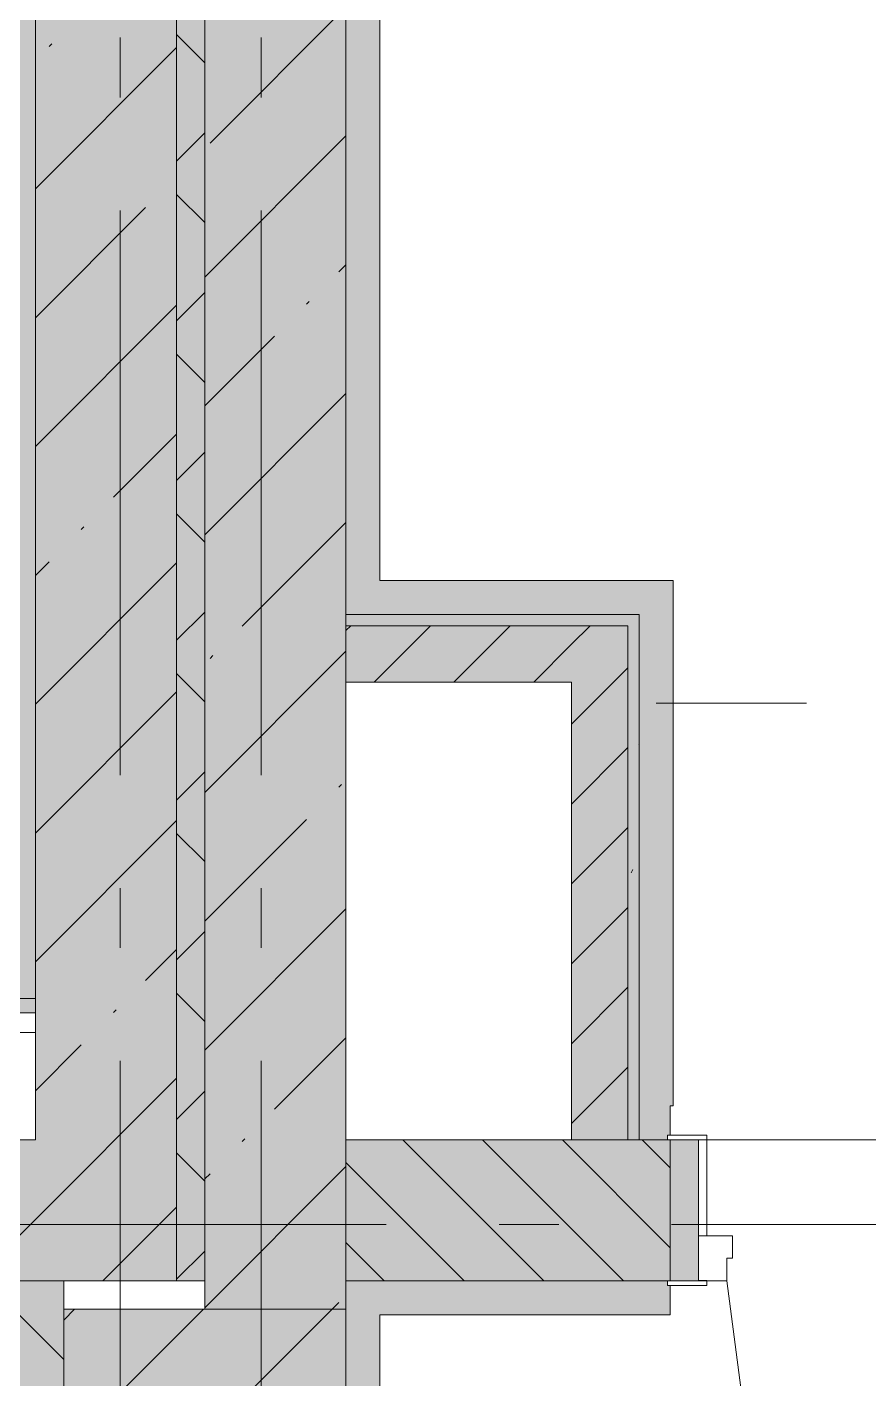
# Model space of a CAD drawing. Header units: millimetres. Extents: x -537608 to 253996, y -217170 to 186033.
# Drawn here: x -291476 to -289984, y 626 to 3019 of the extents above; entities that cross this region are included whole.
import ezdxf

# ---------------------------------------------------------------- set-up
doc = ezdxf.new("R2010")
doc.units = ezdxf.units.MM
doc.layers.add('2) окраска коммуникации', color=152, linetype='Continuous', lineweight=30)
doc.layers.add('PDF _Геометрия', color=7, linetype='Continuous')
doc.layers.add('PDF _Сплошная заливка', color=7, linetype='Continuous', true_color=0xffffff)

msp = doc.modelspace()

# ---------------------------------------------------------------- hatches: boundary and pattern name
at = {"layer": '2) окраска коммуникации'}
h = msp.add_hatch(dxfattribs=at)
h.set_pattern_fill('ANSI31', color=5, scale=222)
h.set_pattern_definition([(45, (-305519.1, -20669.7), (-498.404, 498.404), [])])
edge = h.paths.add_edge_path()
edge.add_spline(control_points=[(-290778.1295, 11066.7373), (-290387.3432, 10570.6496), (-289743.0728, 11066.7373), (-288919.2533, 10560.095), (-288105.994, 11182.8428), (-286954.7585, 10760.6403), (-286007.4205, 10940.029), (-285042.7478, 10616.4758), (-284130.9316, 11012.6635), (-281975.2536, 10728.4524), (-280376.2745, 10966.1654), (-279268.5104, 11271.0495), (-278118.4513, 10949.6411), (-276985.3065, 10882.0339), (-275953.6379, 10645.4087), (-275395.5218, 9715.8097), (-275395.5218, 8271.0495), (-275157.9741, 7191.9904), (-275614.614, 6955.3652), (-274802.8089, 5738.4356), (-275817.5649, 5129.9708), (-275327.2936, 3468.321), (-275716.2842, 2758.4446), (-275293.4682, 2171.0495), (-273991.1979, 1727.4348), (-273974.2852, 2606.3284), (-273078.3544, 3011.9716), (-273078.3544, 4702.1524), (-273720.5962, 5040.1884), (-273078.3544, 5733.1622), (-273720.5962, 6578.2529), (-273078.3544, 7271.2267), (-273805.1597, 8271.0495), (-273078.3544, 9012.1129), (-274291.2526, 9488.1178), (-274291.2526, 9164.2291), (-275005.9538, 9367.0507), (-275005.9538, 9971.0495), (-275073.6046, 10786.8019), (-275073.6046, 11271.0495), (-274668.0133, 12503.4462), (-274837.1388, 13297.8308), (-275344.5167, 13652.7686), (-276004.109, 13838.6884), (-276985.0411, 13838.6884), (-277813.7588, 13821.7866), (-278642.4766, 14041.51), (-279014.5545, 14768.2882), (-278845.4274, 16002.1196), (-278185.8367, 17021.0495), (-276443.2448, 17292.7757), (-275935.8653, 18408.2946), (-275682.1763, 19337.8936), (-275310.1, 19659.0285), (-275479.2255, 20622.4311), (-274684.3331, 20656.2347), (-273872.5265, 20842.1545), (-273940.1773, 22126.6913), (-274481.0718, 22725.7503), (-273331.0143, 24399.0292), (-274379.5972, 25075.1012), (-273331.0143, 26038.5045), (-274075.1701, 26985.0053), (-273078.3544, 28523.0692), (-273078.3544, 28523.0692), (-273345.9962, 29714.5377), (-274039.4124, 30880.7626), (-275206.3826, 30238.4942), (-276187.3147, 30745.5482), (-277354.2849, 30153.9852), (-279011.7204, 30982.1734), (-280026.4779, 30677.941), (-281278.0101, 29934.2611), (-280499.3584, 28301.0495), (-281142.0364, 27038.3862), (-279890.5042, 25838.3584), (-281260.4253, 24180.0495), (-280059.6297, 22745.3283), (-281159.2859, 21829.0495), (-280076.8792, 20222.5318), (-281092.8162, 18916.6266), (-280737.6526, 18003.9293), (-280923.6908, 17429.2674), (-281752.4085, 17141.9368), (-283156.155, 17665.8933), (-283714.2711, 17125.035), (-284813.5921, 17750.4023), (-285185.6684, 17108.1332), (-286132.7751, 17801.1077), (-287328.3544, 16388.2505), (-285898.1717, 14701.7611), (-286388.6369, 13644.8407), (-285779.7843, 13214.0495), (-286591.5893, 12701.0495), (-286591.5893, 11811.5525), (-287690.9088, 11727.0435), (-288012.2486, 12132.6867), (-288722.5774, 11760.8471), (-289229.9569, 12453.8216), (-289940.2857, 11963.6687), (-290684.4415, 11777.7489), (-290778.1295, 11066.7373)], knot_values=[0, 0, 0, 0, 1, 2, 3, 4, 5, 6, 7, 8, 9, 10, 11, 12, 13, 14, 15, 16, 17, 18, 19, 20, 21, 22, 23, 24, 25, 26, 27, 28, 29, 30, 31, 32, 33, 34, 35, 36, 37, 38, 39, 40, 41, 42, 43, 44, 45, 46, 47, 48, 49, 50, 51, 52, 53, 54, 55, 56, 57, 58, 59, 60, 61, 62, 63, 64, 65, 66, 67, 68, 69, 70, 71, 72, 73, 74, 75, 76, 77, 78, 79, 80, 81, 82, 83, 84, 85, 86, 87, 88, 89, 90, 91, 92, 93, 94, 95, 96, 97, 98, 99, 99, 99, 99], degree=3, periodic=0)
edge = h.paths.add_edge_path(flags=16)
edge.add_arc((-282974.1314, 12518.0171), 1274.5672, 125, 235, ccw=False)
edge.add_arc((-283038.6718, 14513.9725), 1162.0444, 125, 235, ccw=False)
edge.add_arc((-282295.8664, 15202.9232), 1433.6455, 59.4317392, 169.4317391, ccw=False)
edge.add_arc((-282677.7619, 14748.5093), 2021.4887, -53.3391216, 56.6608783, ccw=False)
edge.add_arc((-282413.8331, 12555.5506), 1102.6336, -78.7902966, 31.2097033, ccw=False)
edge.add_arc((-282952.3368, 12001.1084), 919.0678, 215, 325, ccw=False)
edge = h.paths.add_edge_path(flags=16)
edge.add_arc((-277532.2831, 20735.819), 1174.7616, 125, 235, ccw=False)
edge.add_arc((-276960.5272, 23476.9879), 2171.5877, 125, 235, ccw=False)
edge.add_arc((-277291.7326, 26561.6986), 1594.1487, 125, 235, ccw=False)
edge.add_arc((-277094.17, 27873.7201), 1111.9458, 70.3179919, 180.3179918, ccw=False)
edge.add_arc((-276872.3717, 27774.8819), 1155.9508, -27.5911346, 82.4088653, ccw=False)
edge.add_arc((-276749.5729, 25951.7436), 1572.0517, -55, 55, ccw=False)
edge.add_arc((-276903.4785, 23156.4449), 1840.3779, -55, 55, ccw=False)
edge.add_arc((-276968.849, 21036.3715), 1277.4016, -81.3467367, 28.6532632, ccw=False)
edge.add_arc((-277491.3785, 20273.9631), 872.5123, 215, 325, ccw=False)
at = {"layer": 'PDF _Сплошная заливка', "transparency": 33554559}
for points in [[(-291211.3547, 799.3446), (-291161.3544, 799.3446), (-291161.3544, 9669.1723), (-291211.3547, 9669.1723), (-291211.3547, 1678.1138)], [(-291253.0918, 799.3446), (-291211.3547, 799.3446), (-291211.3547, 4449.345), (-291461.3557, 4449.345), (-291461.3557, 799.3446)], [(-290411.3555, 1049.3435), (-290391.3546, 1049.3435), (-290391.3546, 1979.3444), (-290411.3555, 1979.3444), (-290411.3555, 1678.1138)], [(-290411.3555, 1049.3435), (-290411.3555, 1959.3435), (-290511.3559, 1959.3435), (-290511.3559, 1049.3435), (-290415.1124, 1049.3435)], [(-291253.0918, 249.3444), (-290911.3555, 249.3444), (-290911.3555, 749.3444), (-291411.3555, 749.3444), (-291411.3555, 249.3444)]]:
    msp.add_hatch(color=256, dxfattribs=at).paths.add_polyline_path(points)
at = {"layer": 'PDF _Сплошная заливка', "true_color": 0xff7d7d, "transparency": 33554559}
for points in [[(-290331.3561, 1109.3442), (-290331.3561, 2039.3451), (-290391.3546, 2039.3451), (-290391.3546, 1109.3442), (-290336.3552, 1109.3442)], [(-290911.3555, 249.3444), (-290851.3548, 249.3444), (-290851.3548, 799.3446), (-290911.3555, 799.3446), (-290911.3555, 254.1454)]]:
    msp.add_hatch(color=11, dxfattribs=at).paths.add_polyline_path(points)
at = {"layer": 'PDF _Сплошная заливка', "true_color": 0x77b143, "transparency": 33554559}
msp.add_hatch(color=75, dxfattribs=at).paths.add_polyline_path([(-291461.3557, 1274.1701), (-291461.3557, 1299.1702), (-291686.3545, 1299.1702), (-291686.3545, 1274.1701), (-291651.3561, 1274.1701)])
at = {"layer": 'PDF _Сплошная заливка', "true_color": 0xff7d7d, "transparency": 33554559}
h = msp.add_hatch(color=11, dxfattribs=at)
h.paths.add_polyline_path([(-288471.3541, 1049.3435), (-288471.3541, 1109.3442), (-289186.3546, 1109.3442), (-289186.3546, 1057.3438), (-289181.3554, 1057.3438), (-289181.3554, 1049.3435)], flags=0)
h.paths.add_polyline_path([(-290341.3544, 1049.3435), (-290341.3544, 1057.3438), (-290336.3552, 1057.3438), (-290336.3552, 1109.3442), (-290391.3546, 1109.3442), (-290391.3546, 1049.3435)], flags=0)
at = {"layer": 'PDF _Сплошная заливка', "transparency": 33554559}
h = msp.add_hatch(color=256, dxfattribs=at)
h.paths.add_polyline_path([(-291661.3544, 799.3446), (-291461.3557, 799.3446), (-291461.3557, 1049.3435), (-297761.3568, 1049.3435), (-297761.3568, 799.3446), (-291672.0805, 799.3446)], flags=0)
h.paths.add_polyline_path([(-298761.3568, 799.3446), (-298761.3568, 1049.3435), (-298931.3584, 1049.3435), (-298931.3584, 799.3446), (-298794.8955, 799.3446)], flags=0)
h = msp.add_hatch(color=256, dxfattribs=at)
h.paths.add_polyline_path([(-277161.3528, 799.3446), (-277161.3528, 1049.3435), (-278473.3524, 1049.3435), (-278473.3524, 799.3446), (-277845.4411, 799.3446)], flags=0)
h.paths.add_polyline_path([(-279931.3525, 799.3446), (-279623.353, 799.3446), (-279623.353, 1049.3435), (-279936.3517, 1049.3435), (-279936.3517, 799.3446)], flags=0)
h.paths.add_polyline_path([(-282511.3541, 799.3446), (-281186.3527, 799.3446), (-281186.3527, 1049.3435), (-282511.3541, 1049.3435), (-282511.3541, 955.5931)], flags=0)
h.paths.add_polyline_path([(-284549.2675, 799.3446), (-283011.354, 799.3446), (-283011.354, 1049.3435), (-285713.3442, 1049.3435), (-285713.3442, 799.3446), (-285708.345, 799.3446)], flags=0)
h.paths.add_polyline_path([(-286863.3448, 799.3446), (-286863.3448, 1049.3435), (-287911.3535, 1049.3435), (-287911.3535, 799.3446), (-286868.3439, 799.3446)], flags=0)
h.paths.add_polyline_path([(-289186.3546, 799.3446), (-288411.3534, 799.3446), (-288411.3534, 1049.3435), (-289186.3546, 1049.3435)], flags=0)
h.paths.add_polyline_path([(-290851.3548, 799.3446), (-290336.3552, 799.3446), (-290336.3552, 1049.3435), (-290911.3555, 1049.3435), (-290911.3555, 799.3446)], flags=0)
h = msp.add_hatch(color=256, dxfattribs=at)
h.paths.add_polyline_path([(-291411.3555, -11450.6591), (-291411.3555, -10887.6599), (-291511.3559, -10887.6599), (-291511.3559, -11450.6591)], flags=0)
h.paths.add_polyline_path([(-291411.3555, -9187.6588), (-291411.3555, -7950.6578), (-291511.3559, -7950.6578), (-291511.3559, -9187.6588)], flags=0)
h.paths.add_polyline_path([(-291411.3555, -6250.6576), (-291411.3555, -5087.6575), (-291511.3559, -5087.6575), (-291511.3559, -6250.6576)], flags=0)
h.paths.add_polyline_path([(-291511.3559, -3387.6566), (-291411.3555, -3387.6566), (-291411.3555, -2187.6558), (-291511.3559, -2187.6558), (-291511.3559, -2700.6575)], flags=0)
h.paths.add_polyline_path([(-291411.3555, -487.6572), (-291411.3555, 799.3446), (-291511.3559, 799.3446), (-291511.3559, -487.6572)], flags=0)
at = {"layer": 'PDF _Сплошная заливка', "true_color": 0xff7d7d, "transparency": 33554559}
h = msp.add_hatch(color=11, dxfattribs=at)
h.paths.add_polyline_path([(-284511.354, 739.3439), (-284451.3533, 739.3439), (-284451.3533, 799.3446), (-285708.345, 799.0948), (-285708.345, 791.3442), (-285713.3442, 791.3442), (-285713.3442, 739.3439), (-284549.2675, 739.3439)], flags=0)
h.paths.add_polyline_path([(-286868.3439, 739.3439), (-286863.3448, 739.3439), (-286863.3448, 791.3442), (-286868.3439, 791.3442), (-286868.3439, 799.3446), (-289181.3554, 799.3446), (-289181.3554, 791.3442), (-289186.3546, 791.3442), (-289186.3546, 739.3439), (-287901.1786, 739.3439)], flags=0)
h.paths.add_polyline_path([(-290415.1124, 739.3439), (-290336.3552, 739.3439), (-290336.3552, 791.3442), (-290341.3544, 791.3442), (-290341.3544, 799.3446), (-290851.3548, 799.3446), (-290851.3548, 739.3439)], flags=0)

# ---------------------------------------------------------------- linework, layer by layer
at = {"layer": '2) окраска коммуникации'}
msp.add_open_spline([(-290778.1295, 11066.7373), (-290387.3432, 10570.6496), (-289743.0728, 11066.7373), (-288919.2533, 10560.095), (-288105.994, 11182.8428), (-286954.7585, 10760.6403), (-286007.4205, 10940.029), (-285042.7478, 10616.4758), (-284130.9316, 11012.6635), (-281975.2536, 10728.4524), (-280376.2745, 10966.1654), (-279268.5104, 11271.0495), (-278118.4513, 10949.6411), (-276985.3065, 10882.0339), (-275953.6379, 10645.4087), (-275395.5218, 9715.8097), (-275395.5218, 8271.0495), (-275157.9741, 7191.9904), (-275614.614, 6955.3652), (-274802.8089, 5738.4356), (-275817.5649, 5129.9708), (-275327.2936, 3468.321), (-275716.2842, 2758.4446), (-275293.4682, 2171.0495), (-273991.1979, 1727.4348), (-273974.2852, 2606.3284), (-273078.3544, 3011.9716), (-273078.3544, 4702.1524), (-273720.5962, 5040.1884), (-273078.3544, 5733.1622), (-273720.5962, 6578.2529), (-273078.3544, 7271.2267), (-273805.1597, 8271.0495), (-273078.3544, 9012.1129), (-274291.2526, 9488.1178), (-274291.2526, 9164.2291), (-275005.9538, 9367.0507), (-275005.9538, 9971.0495), (-275073.6046, 10786.8019), (-275073.6046, 11271.0495), (-274668.0133, 12503.4462), (-274837.1388, 13297.8308), (-275344.5167, 13652.7686), (-276004.109, 13838.6884), (-276985.0411, 13838.6884), (-277813.7588, 13821.7866), (-278642.4766, 14041.51), (-279014.5545, 14768.2882), (-278845.4274, 16002.1196), (-278185.8367, 17021.0495), (-276443.2448, 17292.7757), (-275935.8653, 18408.2946), (-275682.1763, 19337.8936), (-275310.1, 19659.0285), (-275479.2255, 20622.4311), (-274684.3331, 20656.2347), (-273872.5265, 20842.1545), (-273940.1773, 22126.6913), (-274481.0718, 22725.7503), (-273331.0143, 24399.0292), (-274379.5972, 25075.1012), (-273331.0143, 26038.5045), (-274075.1701, 26985.0053), (-273078.3544, 28523.0692), (-273078.3544, 28523.0692), (-273345.9962, 29714.5377), (-274039.4124, 30880.7626), (-275206.3826, 30238.4942), (-276187.3147, 30745.5482), (-277354.2849, 30153.9852), (-279011.7204, 30982.1734), (-280026.4779, 30677.941), (-281278.0101, 29934.2611), (-280499.3584, 28301.0495), (-281142.0364, 27038.3862), (-279890.5042, 25838.3584), (-281260.4253, 24180.0495), (-280059.6297, 22745.3283), (-281159.2859, 21829.0495), (-280076.8792, 20222.5318), (-281092.8162, 18916.6266), (-280737.6526, 18003.9293), (-280923.6908, 17429.2674), (-281752.4085, 17141.9368), (-283156.155, 17665.8933), (-283714.2711, 17125.035), (-284813.5921, 17750.4023), (-285185.6684, 17108.1332), (-286132.7751, 17801.1077), (-287328.3544, 16388.2505), (-285898.1717, 14701.7611), (-286388.6369, 13644.8407), (-285779.7843, 13214.0495), (-286591.5893, 12701.0495), (-286591.5893, 11811.5525), (-287690.9088, 11727.0435), (-288012.2486, 12132.6867), (-288722.5774, 11760.8471), (-289229.9569, 12453.8216), (-289940.2857, 11963.6687), (-290684.4415, 11777.7489), (-290778.1295, 11066.7373)], degree=3, dxfattribs=at)
at = {"layer": 'PDF _Геометрия', "lineweight": 9}
for p, q in [((-291211.3547, 9669.1723), (-291211.3547, 799.3446)), ((-291161.3544, 9669.3445), (-291161.3544, 749.3444)), ((-291161.3544, 799.3446), (-291161.3544, 9669.1723)), ((-290911.3555, 9669.3445), (-290911.3555, 1979.3444)), ((-290911.3555, 1979.3444), (-290911.3555, 9669.3445)), ((-290851.3548, 2039.3451), (-290851.3548, 9649.3458)), ((-291211.3547, 799.3446), (-291211.3547, 4449.345)), ((-291461.3557, 4389.3444), (-291461.3557, 1299.1702)), ((-291461.3557, 1299.1702), (-291461.3557, 4389.3444)), ((-291152.0709, 2814.0018), (-290911.3555, 3054.7172)), ((-291161.3544, 2955.8492), (-291211.3547, 3005.8494)), ((-291461.3557, 2732.8161), (-291211.3547, 2982.8171)), ((-291437.1931, 2985.0777), (-291432.4523, 2989.8185)), ((-291211.3547, 2782.0541), (-291161.3544, 2832.0543)), ((-291161.3544, 2576.6192), (-290911.3555, 2826.6181)), ((-291161.3544, 2673.0069), (-291211.3547, 2723.0072)), ((-291461.3557, 2504.717), (-291266.1193, 2699.9533)), ((-290923.9719, 2585.9049), (-290911.3555, 2598.5212)), ((-291211.3547, 2499.2119), (-291161.3544, 2549.2121)), ((-291461.3557, 2276.62), (-291211.3547, 2526.619)), ((-290980.995, 2528.8796), (-290976.2542, 2533.6204)), ((-291161.3544, 2348.5201), (-291038.0203, 2471.8543)), ((-291161.3544, 2390.1647), (-291211.3547, 2440.1628)), ((-291161.3544, 2120.4211), (-290911.3555, 2370.4222)), ((-291323.1446, 2186.7321), (-291211.3547, 2298.5199)), ((-291211.3547, 2216.3696), (-291161.3544, 2266.3698)), ((-291161.3544, 2107.3203), (-291211.3547, 2157.3205)), ((-291380.1678, 2129.7068), (-291375.427, 2134.4497)), ((-291095.0456, 1958.633), (-290911.3555, 2142.3231)), ((-291461.3557, 2048.521), (-291437.1931, 2072.6815)), ((-291461.3557, 1820.422), (-291211.3547, 2070.423)), ((-290391.3546, 2039.3451), (-290851.3548, 2039.3451)), ((-290331.3561, 2039.3451), (-290391.3546, 2039.3451)), ((-290331.3561, 1109.3442), (-290331.3561, 2039.3451)), ((-291211.3547, 1933.5252), (-291161.3544, 1983.5254)), ((-290911.3555, 1049.3435), (-290911.3555, 1979.3444)), ((-290911.3555, 1979.3444), (-290851.3548, 1979.3444)), ((-290511.3559, 1979.3444), (-290911.3555, 1979.3444)), ((-290911.3555, 1979.3444), (-290911.3555, 1959.3435)), ((-290851.3548, 1979.3444), (-290391.3546, 1979.3444)), ((-290411.3555, 1979.3444), (-290511.3559, 1979.3444)), ((-290391.3546, 1979.3444), (-290411.3555, 1979.3444)), ((-290391.3546, 1979.3444), (-290391.3546, 1109.3442)), ((-290391.3546, 1109.3442), (-290391.3546, 1979.3444)), ((-290911.3555, 1950.6843), (-290902.6942, 1959.3435)), ((-290911.3555, 1959.3435), (-290911.3555, 1859.3452)), ((-290911.3555, 1959.3435), (-290511.3559, 1959.3435)), ((-290861.2735, 1859.3452), (-290761.273, 1959.3435)), ((-290719.8524, 1859.3452), (-290619.8519, 1959.3435)), ((-290511.3559, 1926.4184), (-290478.4308, 1959.3435)), ((-290511.3559, 1959.3435), (-290411.3555, 1959.3435)), ((-290411.3555, 1959.3435), (-290411.3555, 1049.3435)), ((-290578.4291, 1859.3452), (-290511.3559, 1926.4184)), ((-291161.3544, 1664.2251), (-290911.3555, 1914.224)), ((-291152.0709, 1901.6077), (-291147.3279, 1906.3506)), ((-291161.3544, 1824.4781), (-291211.3547, 1874.4783)), ((-290511.3559, 1784.9972), (-290411.3555, 1884.9977)), ((-290911.3555, 1859.3452), (-290511.3559, 1859.3452)), ((-290511.3559, 1859.3452), (-290511.3559, 1049.3435)), ((-291461.3557, 1592.3229), (-291211.3547, 1842.3239)), ((-290361.3554, 1822.2391), (-290095.2049, 1822.2391)), ((-290511.3559, 1643.5761), (-290411.3555, 1743.5766)), ((-291211.3547, 1650.683), (-291161.3544, 1700.6832)), ((-290923.9719, 1673.5108), (-290919.2288, 1678.2516)), ((-291461.3557, 1364.2238), (-291211.3547, 1614.2249)), ((-291161.3544, 1436.1261), (-290980.995, 1616.4855)), ((-291161.3544, 1541.6359), (-291211.3547, 1591.6361)), ((-290511.3559, 1502.155), (-290411.3555, 1602.1554)), ((-290511.3559, 1360.7339), (-290411.3555, 1460.7343)), ((-291161.3544, 1208.027), (-290911.3555, 1458.028)), ((-291211.3547, 1367.8408), (-291161.3544, 1417.841)), ((-291266.1193, 1331.3611), (-291211.3547, 1386.1258)), ((-290511.3559, 1219.3128), (-290411.3555, 1319.3132)), ((-291461.3557, 1299.1702), (-291651.3561, 1299.1702)), ((-291521.3543, 1299.1702), (-291461.3557, 1299.1702)), ((-291461.3557, 1274.1701), (-291461.3557, 1299.1702)), ((-291161.3544, 1258.7936), (-291211.3547, 1308.7917)), ((-291461.3557, 1274.1701), (-291651.3561, 1274.1701)), ((-291461.3557, 1239.1694), (-291461.3557, 1274.1701)), ((-291323.1446, 1274.338), (-291318.4017, 1279.0788)), ((-291651.3561, 1239.1694), (-291461.3557, 1239.1694)), ((-291461.3557, 1239.1694), (-291461.3557, 1049.3435)), ((-291038.0203, 1103.2642), (-290911.3555, 1229.929)), ((-291461.3557, 1136.1269), (-291380.1678, 1217.3127)), ((-290511.3559, 1077.8917), (-290411.3555, 1177.8899)), ((-291461.3557, 908.0279), (-291211.3547, 1158.0267)), ((-291211.3547, 1084.9985), (-291161.3544, 1134.9987)), ((-290391.3546, 1049.3435), (-290391.3546, 1109.3442)), ((-290391.3546, 1109.3442), (-290391.3546, 1049.3435)), ((-290336.3552, 1057.3438), (-290336.3552, 1109.3442)), ((-290336.3552, 1109.3442), (-290331.3561, 1109.3442)), ((-290271.3553, 1057.3438), (-290341.3544, 1057.3438)), ((-290341.3544, 1057.3438), (-290341.3544, 1049.3435)), ((-290271.3553, 1049.3435), (-290271.3553, 1057.3438)), ((-291461.3557, 1049.3435), (-291651.3561, 1049.3435)), ((-291095.0456, 1046.2389), (-291090.3026, 1050.9797)), ((-290911.3555, 799.3446), (-290911.3555, 1049.3435)), ((-290391.3546, 1049.3435), (-290911.3555, 1049.3435)), ((-290560.4842, 799.3446), (-290810.4853, 1049.3435)), ((-290419.0631, 799.3446), (-290669.0642, 1049.3435)), ((-290336.3552, 858.0556), (-290527.6431, 1049.3435)), ((-290511.3559, 1049.3435), (-290411.3555, 1049.3435)), ((-290411.3555, 1049.3435), (-290391.3546, 1049.3435)), ((-290391.3546, 1049.3435), (-290341.3544, 1049.3435)), ((-290341.3544, 1049.3435), (-290391.3546, 1049.3435)), ((-290336.3552, 999.4789), (-290386.222, 1049.3435)), ((-290341.3544, 1049.3435), (-290271.3553, 1049.3435)), ((-290286.355, 1049.3435), (-290336.3552, 1049.3435)), ((-290336.3552, 1049.3435), (-290336.3552, 799.3446)), ((-290286.355, 799.3446), (-290286.355, 1049.3435)), ((-290271.3553, 1049.3435), (-290286.355, 1049.3435)), ((-290286.355, 1049.3435), (-290286.355, 879.344)), ((-290271.3553, 879.344), (-290271.3553, 1049.3435)), ((-291161.3544, 975.9492), (-291211.3547, 1025.9495)), ((-290701.9075, 799.3446), (-290911.3555, 1008.7926)), ((-291161.3544, 751.831), (-290911.3555, 1001.8299)), ((-291161.3544, 979.93), (-291152.0709, 989.2136)), ((-291341.94, 799.3446), (-291211.3547, 929.9298)), ((-291570.039, 799.3446), (-291461.3557, 908.0279)), ((-290843.3286, 799.3446), (-290911.3555, 867.3715)), ((-290226.3543, 879.344), (-290286.355, 879.344)), ((-290286.355, 879.344), (-290286.355, 799.3446)), ((-290286.355, 879.344), (-290271.3553, 879.344)), ((-290226.3543, 839.3443), (-290226.3543, 879.344)), ((-291211.3547, 802.1541), (-291161.3544, 852.1544)), ((-290236.3548, 799.3446), (-290236.3548, 839.3443)), ((-290236.3548, 839.3443), (-290226.3543, 839.3443)), ((-291461.3557, 799.3446), (-291511.3559, 799.3446)), ((-291411.3555, 799.3446), (-291461.3557, 799.3446)), ((-291461.3557, 799.3446), (-291211.3547, 799.3446)), ((-291411.3555, 749.3444), (-291411.3555, 799.3446)), ((-291211.3547, 799.3446), (-291161.3544, 799.3446)), ((-290911.3555, 799.3446), (-290851.3548, 799.3446)), ((-290851.3548, 799.3446), (-290911.3555, 799.3446)), ((-290911.3555, 799.3446), (-290911.3555, 749.3444)), ((-290911.3555, 749.3444), (-290911.3555, 799.3446)), ((-290851.3548, 799.3446), (-290341.3544, 799.3446)), ((-290341.3544, 799.3446), (-290851.3548, 799.3446)), ((-290271.3553, 799.3446), (-290341.3544, 799.3446)), ((-290341.3544, 799.3446), (-290341.3544, 791.3442)), ((-290341.3544, 791.3442), (-290271.3553, 791.3442)), ((-290336.3552, 799.3446), (-290286.355, 799.3446)), ((-290336.3552, 791.3442), (-290336.3552, 739.3439)), ((-290271.3553, 800.3435), (-290286.355, 800.3435)), ((-290286.355, 800.3435), (-290286.355, 799.3446)), ((-290286.355, 799.3446), (-290236.3548, 799.3446)), ((-290286.355, 799.3446), (-290271.3553, 799.3446)), ((-290271.3553, 799.3446), (-290271.3553, 800.3435)), ((-290271.3553, 791.3442), (-290271.3553, 799.3446)), ((-290236.3548, 799.3446), (-290203.9851, 553.4664)), ((-291411.3555, 660.2637), (-291511.3559, 760.2641)), ((-291411.3555, 501.8299), (-291163.8411, 749.3444)), ((-291411.3555, 729.929), (-291391.9402, 749.3444)), ((-290911.3555, 749.3444), (-291411.3555, 749.3444)), ((-291411.3555, 749.3444), (-291411.3555, 249.3444)), ((-291209.094, 475.9923), (-290935.742, 749.3444)), ((-290935.742, 749.3444), (-290923.9719, 761.1167)), ((-290911.3555, 249.3444), (-290911.3555, 749.3444)), ((-290336.3552, 739.3439), (-290851.3548, 739.3439)), ((-290851.3548, 739.3439), (-290851.3548, 249.3444))]:
    msp.add_line(p, q, dxfattribs=at)
at = {"layer": 'PDF _Геометрия', "color": 253, "lineweight": 9, "true_color": 0xaaaaaa}
for p, q in [((-291311.3551, 3000.551), (-291311.3551, 2894.7182)), ((-291061.3561, 3000.551), (-291061.3561, 2894.7182)), ((-291311.3551, 2694.7174), (-291311.3551, 1694.7174)), ((-291061.3561, 2694.7174), (-291061.3561, 1694.7174)), ((-291311.3551, 1494.7165), (-291311.3551, 1388.8837)), ((-291061.3561, 1494.7165), (-291061.3561, 1388.8837)), ((-291311.3551, 1188.8851), (-291311.3551, 188.883)), ((-291061.3561, 1188.8851), (-291061.3561, 188.883)), ((-290839.7849, 899.3449), (-291839.7848, 899.3449)), ((-290533.9512, 899.3449), (-290639.7861, 899.3449)), ((-289333.9504, 899.3449), (-290333.9525, 899.3449))]:
    msp.add_line(p, q, dxfattribs=at)
at = {"layer": 'PDF _Геометрия', "color": 8, "lineweight": 9, "true_color": 0x787878}
for p, q in [((-290391.3546, 1750.4273), (-290392.2459, 1748.8836)), ((-290402.5047, 1527.9151), (-290405.8569, 1522.1086))]:
    msp.add_line(p, q, dxfattribs=at)
at = {"layer": 'PDF _Геометрия', "color": 9, "lineweight": 9, "true_color": 0xc0c0c0}
for p, q in [((-289251.3544, 1049.3435), (-290271.3553, 1049.3435)), ((-290271.3553, 1049.3435), (-289251.3544, 1049.3435))]:
    msp.add_line(p, q, dxfattribs=at)
at = {"layer": 'PDF _Сплошная заливка', "color": 11, "lineweight": 35, "true_color": 0xff7d7d, "transparency": 33554559}
for points in [[(-290851.3548, 1979.3444), (-290851.3548, 9709.3465), (-290911.3555, 1979.3444), (-290911.3555, 9709.3465)], [(-290391.3546, 1979.3444), (-290391.3546, 2039.3451), (-290851.3548, 1979.3444), (-290851.3548, 2039.3451)]]:
    msp.add_solid(points, dxfattribs=at)
at = {"layer": 'PDF _Сплошная заливка', "lineweight": 35, "transparency": 33554559}
for points in [[(-290911.3555, 749.3444), (-290911.3555, 9669.3445), (-291161.3544, 749.3444), (-291161.3544, 9669.3445)], [(-290911.3555, 1959.3435), (-290411.3555, 1959.3435), (-290911.3555, 1979.3444), (-290411.3555, 1979.3444)], [(-290511.3559, 1859.3452), (-290511.3559, 1959.3435), (-290911.3555, 1859.3452), (-290911.3555, 1959.3435)]]:
    msp.add_solid(points, dxfattribs=at)
at = {"layer": 'PDF _Сплошная заливка', "color": 85, "lineweight": 35, "true_color": 0x56bc34, "transparency": 33554559}
msp.add_solid([(-291461.3557, 1299.1702), (-291461.3557, 4389.3444), (-291521.3543, 1299.1702), (-291521.3543, 4389.3444)], dxfattribs=at)
at = {"layer": 'PDF _Сплошная заливка', "color": 7, "lineweight": 35, "true_color": 0xf4f4f4, "transparency": 33554559}
msp.add_solid([(-290336.3552, 799.3446), (-290286.355, 799.3446), (-290336.3552, 1049.3435), (-290286.355, 1049.3435)], dxfattribs=at)

doc.saveas('drawing.dxf')
